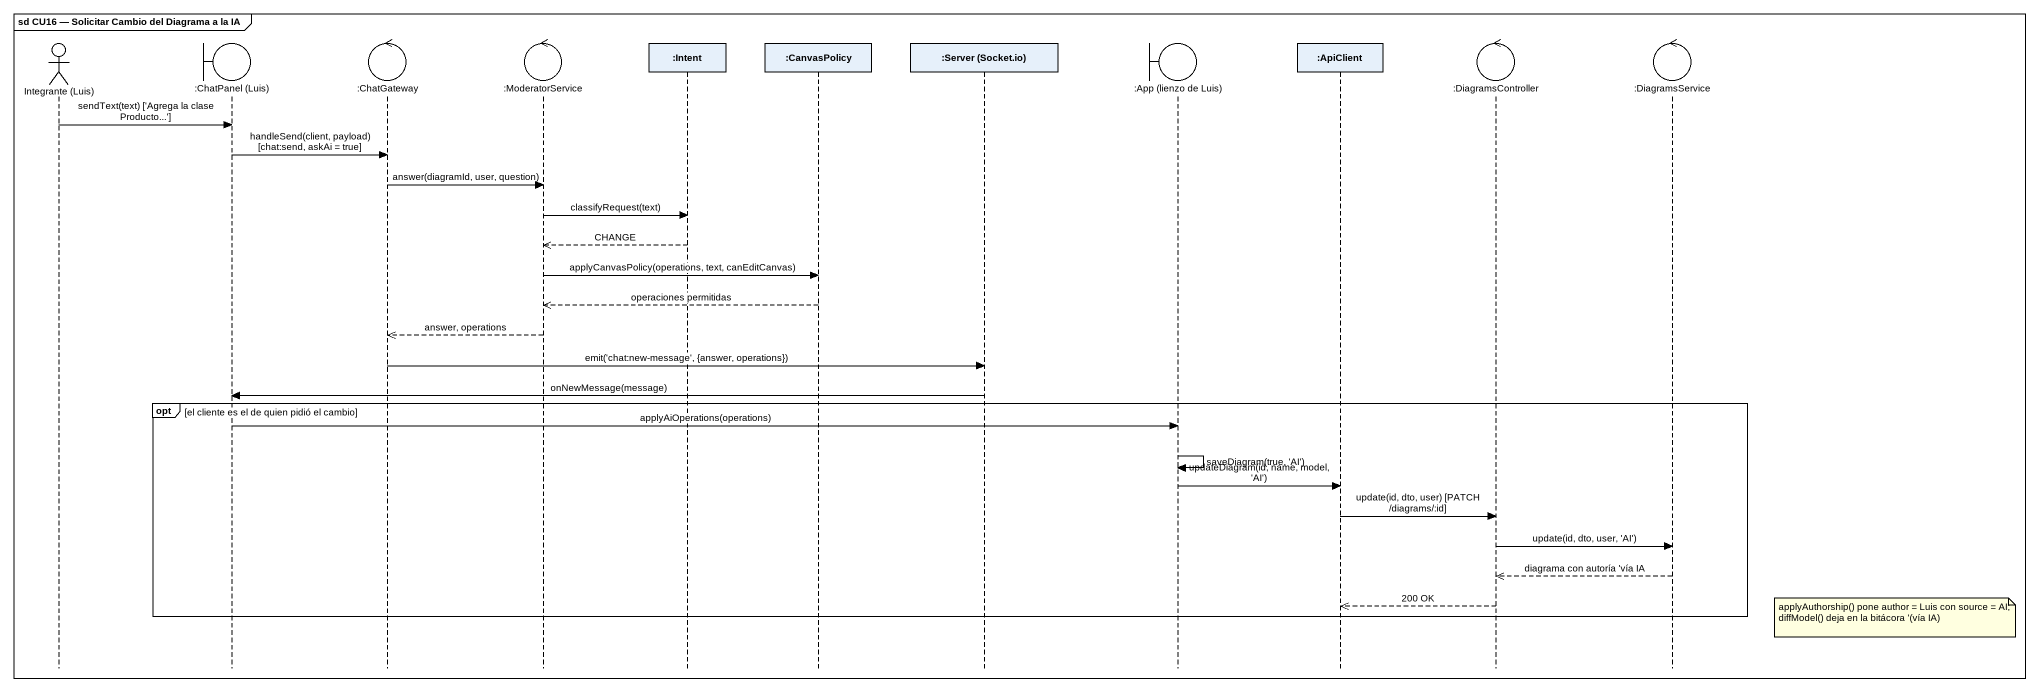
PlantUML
@startuml
mainframe sd CU16 — Solicitar Cambio del Diagrama a la IA
hide footbox
actor "Integrante (Luis)" as Integrante_Luis
boundary ":ChatPanel (Luis)" as ChatPanel_Luis
control ":ChatGateway" as ChatGateway
control ":ModeratorService" as ModeratorService
participant ":Intent" as Intent
participant ":CanvasPolicy" as CanvasPolicy
participant ":Server (Socket.io)" as Server_Socket_io
boundary ":App (lienzo de Luis)" as App_lienzo_de_Luis
participant ":ApiClient" as ApiClient
control ":DiagramsController" as DiagramsController
control ":DiagramsService" as DiagramsService

Integrante_Luis -> ChatPanel_Luis : sendText(text) ['Agrega la clase Producto...']
ChatPanel_Luis -> ChatGateway : handleSend(client, payload) [chat:send, askAi = true]
ChatGateway -> ModeratorService : answer(diagramId, user, question)
ModeratorService -> Intent : classifyRequest(text)
Intent -->> ModeratorService : CHANGE
ModeratorService -> CanvasPolicy : applyCanvasPolicy(operations, text, canEditCanvas)
CanvasPolicy -->> ModeratorService : operaciones permitidas
ModeratorService -->> ChatGateway : answer, operations
ChatGateway -> Server_Socket_io : emit('chat:new-message', {answer, operations})
Server_Socket_io -> ChatPanel_Luis : onNewMessage(message)
opt el cliente es el de quien pidió el cambio
  ChatPanel_Luis -> App_lienzo_de_Luis : applyAiOperations(operations)
  App_lienzo_de_Luis -> App_lienzo_de_Luis : saveDiagram(true, 'AI')
  App_lienzo_de_Luis -> ApiClient : updateDiagram(id, name, model, 'AI')
  ApiClient -> DiagramsController : update(id, dto, user) [PATCH /diagrams/:id]
  DiagramsController -> DiagramsService : update(id, dto, user, 'AI')
  DiagramsService -->> DiagramsController : diagrama con autoría 'vía IA
  DiagramsController -->> ApiClient : 200 OK
end
note right of DiagramsService
  applyAuthorship() pone author = Luis con source = AI;
  diffModel() deja en la bitácora '(vía IA)
end note
@enduml
